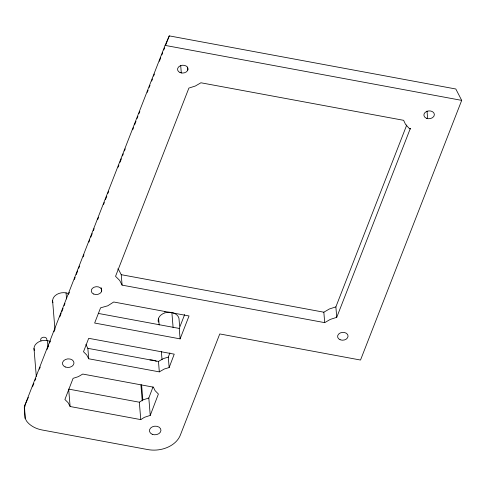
<?xml version="1.0" encoding="UTF-8"?>
<svg xmlns="http://www.w3.org/2000/svg" width="486" height="486" viewBox="0 0 486 486"><rect width="100%" height="100%" fill="white"/><g stroke="black" fill="none" stroke-linecap="round" stroke-linejoin="round"><path stroke-width="0.73" d="M24.3 407.924L24.488 406.241L165.1 45.386L169.268 35.879L455.813 88.999L461.7 100.377L360.521 360.041L219.763 333.943L180.33 435.134A26.25 19.604 -4.7 0 1 147.756 449.568L42.185 429.995A26.25 19.604 -4.7 0 1 26.59 421.107L25.157 418.367L24.3 407.924L25.12 405.822M169.152 367.556L174.231 354.16L88.695 338.305L83.501 351.761L86.733 354.968L88.707 358.777L159.329 371.875L164.219 369.044L169.152 367.556L168.29 357.113L169.893 352.885M150.247 415.396L158.393 394.018L155.04 390.598L153.376 387.148L82.76 374.056L78.282 376.668L73.1 378.333L64.899 399.492L68.131 402.706L70.112 406.515L140.764 419.612L144.378 417.334L150.247 415.396L148.813 397.991L153.017 386.959M32.513 386.844L33.886 383.314M34.986 380.489L35.812 378.369M39.39 369.19L40.217 367.07M47.093 349.416L48.472 345.886M49.572 343.061L50.398 340.941M53.976 331.762L54.803 329.648M59.754 316.933L61.127 313.403M61.679 311.994L63.052 308.458M64.158 305.633L64.978 303.519M68.556 294.334L69.383 292.22M74.334 279.505L75.16 277.391M76.259 274.566L77.639 271.03M78.738 268.205L79.564 266.091M83.142 256.912L83.969 254.792M88.92 242.077L89.746 239.963M90.846 237.138L92.225 233.608M93.324 230.783L94.15 228.663M97.722 219.484L98.549 217.364M103.506 204.655L104.326 202.534M105.432 199.71L106.805 196.18M107.904 193.355L108.73 191.235M118.086 167.227L118.912 165.106M120.012 162.281L121.391 158.752M122.49 155.927L123.316 153.807M124.416 150.982L125.242 148.862M132.672 129.798L133.498 127.678M134.598 124.853L135.971 121.324M137.07 118.499L137.896 116.379M138.996 113.554L139.822 111.44M147.252 92.37L148.078 90.25M149.178 87.425L150.004 85.311M151.656 81.071L152.483 78.951M153.582 76.126L154.408 74.012M159.359 61.297L160.738 57.767M161.838 54.942L162.664 52.822M163.764 49.997L164.59 47.883M165.69 45.058L169.268 35.879M180.112 338.876L189.036 315.961L113.724 302L107.801 305.791L100.572 307.832L94.649 323.032L180.112 338.876L179.249 328.433L184.662 314.545M409.449 128.62L410.494 128.814L409.449 128.62L405.591 124.501L403.623 120.315L200.918 82.778L195.36 86.01L188.884 88.094L115.54 276.327L119.629 280.367L122.101 285.13L324.703 322.643L330.261 319.417L336.737 317.334L335.875 306.891L406.776 124.932M336.737 317.334L410.111 129.027M28.364 397.408L24.488 406.241L25.157 418.367M159.329 371.875L158.472 361.432L163.357 358.601L168.29 357.113M70.112 406.515L68.678 389.104L139.336 402.208L142.951 399.929L148.813 397.991M117.752 268.916L118.772 269.924L121.239 274.687L323.84 312.2L329.399 308.975L335.875 306.891M165.1 45.386L461.7 100.377M98.245 313.415L179.249 328.433M85.876 344.525L87.851 348.334L158.472 361.432M427.012 111.063L427.637 118.627M323.84 312.2L324.703 322.643M187.572 67.044L187.821 70.075M180.683 65.391L181.308 72.961M179.613 326.161L179.115 320.11A10.504 7.843 -4.7 0 0 172.518 312.65M173.119 327.631L171.874 312.498A10.504 7.843 -4.7 0 0 158.667 318.026L158.175 320.061A10.504 7.843 -4.7 0 0 158.387 322.097M158.618 318.227L159.177 325.013M161.352 351.414L162.032 359.707M141.59 384.815L142.829 399.899M140.928 384.967L142.234 400.859M139.336 402.208L140.764 419.612M121.239 274.687L122.101 285.13M101.21 287.767L101.525 291.551M87.851 348.334L88.707 358.777M66.047 292.876L66.546 298.926M52.591 300.688L54.954 329.447M47.452 340.607L47.95 346.64M33.996 348.419L36.298 376.419M149.882 359.974A10.504 7.843 -4.7 0 1 152.598 360.108L155.143 360.77A10.504 7.843 -4.7 0 1 156.298 361.286M34.281 350.449A10.504 7.843 -4.7 0 1 38.309 342.114A10.504 7.843 -4.7 0 1 49.955 341.348M52.877 302.717A10.504 7.843 -4.7 0 1 56.911 294.382A10.504 7.843 -4.7 0 1 68.55 293.617M164.894 312.036A3.129 2.333 -4.7 0 1 164.809 311.435M41.018 340.759A3.129 2.333 -4.7 0 1 43.43 337.229A3.129 2.333 -4.7 0 1 46.753 340.097M180.057 72.59A5.249 3.918 -4.7 0 0 188.033 69.055A5.249 3.918 -4.7 0 0 180.294 65.78A5.249 3.918 -4.7 0 0 180.057 72.59M426.386 118.256A5.249 3.918 -4.7 0 0 434.369 114.72A5.249 3.918 -4.7 0 0 426.623 111.452A5.249 3.918 -4.7 0 0 426.386 118.256M93.755 294.066A5.249 3.918 -4.7 0 0 101.738 290.531A5.249 3.918 -4.7 0 0 93.992 287.256A5.249 3.918 -4.7 0 0 93.755 294.066M340.091 339.732A5.249 3.918 -4.7 0 0 348.067 336.197A5.249 3.918 -4.7 0 0 340.322 332.928A5.249 3.918 -4.7 0 0 340.091 339.732M152.185 434.265A5.777 4.313 -4.7 0 0 160.963 430.377A5.777 4.313 -4.7 0 0 152.446 426.781A5.777 4.313 -4.7 0 0 152.185 434.265M65.215 366.96A5.777 4.313 -4.7 0 0 73.993 363.072A5.777 4.313 -4.7 0 0 65.47 359.476A5.777 4.313 -4.7 0 0 65.215 366.96"/></g></svg>
